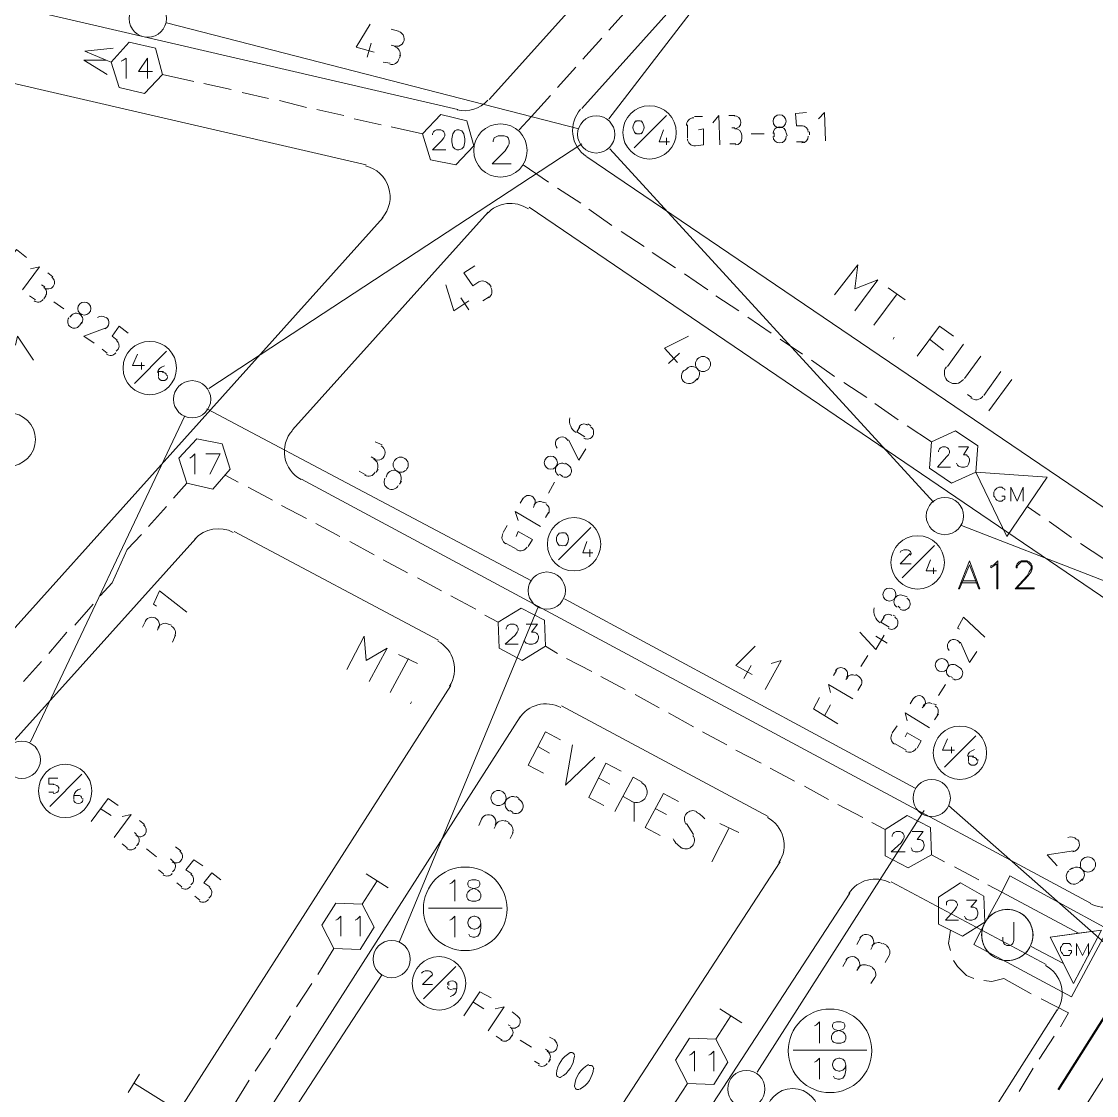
# Model space of a CAD drawing. Header units: millimetres. Extents: x 0.6 to 28.7, y 3.6 to 37.8.
# Drawn here: x 11.949 to 16.398, y 20.777 to 25.224 of the extents above; entities that cross this region are included whole.
import ezdxf

# ---------------------------------------------------------------- set-up
doc = ezdxf.new("R2010")
doc.units = ezdxf.units.MM
for name, color, linetype, true_color in [('PDF_Actives-Amplifier', 92, 'Continuous', 0x00b800), ('PDF_Actives-LineExtender', 94, 'Continuous', 0x009500), ('PDF_Cable-565', 23, 'Continuous', 0xdd8a6e), ('PDF_Cable-840', 151, 'Continuous', 0x7fbfff), ('PDF_STHC01', 8, 'Continuous', 0x808080), ('PDF_STLINE01', 8, 'Continuous', 0x808080), ('PDF_STPNUM01', 8, 'Continuous', 0x808080), ('PDF_STSYM01', 8, 'Continuous', 0x808080), ('PDF_STTEXT01', 8, 'Continuous', 0x808080)]:
    doc.layers.add(name, color=color, linetype=linetype, true_color=true_color)
for name, color, linetype in [('PDF_Passives-Splt2way', 7, 'Continuous'), ('PDF_Passives-TapOffs', 7, 'Continuous'), ('PDF_RDFIN01', 4, 'Continuous'), ('PDF_RDTEXT01', 5, 'Continuous'), ('PDF_Symbols-EndOfLine', 7, 'Continuous'), ('PDF_Symbols-SelfTerminating', 7, 'Continuous'), ('PDF_Symbols-Terminator', 7, 'Continuous')]:
    doc.layers.add(name, color=color, linetype=linetype)

msp = doc.modelspace()

# ---------------------------------------------------------------- linework, layer by layer
at = {"layer": 'PDF_Actives-Amplifier', "lineweight": 13}
for points in [[(16.0064, 21.6194), (16.3233, 21.4484), (16.2065, 21.4318), (16.2607, 21.3233), (16.1273, 21.3942), (16.2607, 21.3233), (16.3024, 21.2399), (16.4192, 21.461), (16.3233, 21.4484), (16.0064, 21.6194), (16.0397, 21.6861), (16.4442, 21.4651), (16.2941, 21.1857), (15.8896, 21.4026), (15.9396, 21.4985)], [(16.2065, 21.4318), (16.4192, 21.461), (16.3024, 21.2399)]]:
    msp.add_lwpolyline(points, close=True, dxfattribs=at)
msp.add_lwpolyline([(15.9351, 21.4918, 1), (16.1224, 21.3911, 1)], format="xyb", close=True, dxfattribs=at)
for points in [[(15.9396, 21.4985), (15.9396, 21.4985)], [(15.9396, 21.4985), (15.9396, 21.4985)], [(15.9396, 21.4985), (15.9396, 21.4985)], [(16.0564, 21.4943), (16.0564, 21.4193), (16.0522, 21.4067), (16.0481, 21.4026), (16.0397, 21.3984), (16.0272, 21.3984), (16.0189, 21.4026), (16.0147, 21.4067), (16.0105, 21.4193), (16.0105, 21.4318)], [(16.3233, 21.4484), (16.3233, 21.4484)], [(16.3233, 21.4484), (16.3233, 21.4484)], [(15.8896, 21.4026), (15.8896, 21.4026)], [(16.2065, 21.4318), (16.2065, 21.4318)], [(16.2941, 21.3942), (16.2899, 21.4026), (16.2857, 21.4067), (16.2816, 21.4067), (16.2691, 21.4067), (16.2607, 21.4067), (16.2566, 21.4026), (16.2524, 21.3942), (16.2482, 21.3901), (16.2482, 21.3776), (16.2524, 21.3692), (16.2566, 21.365), (16.2607, 21.3567), (16.2691, 21.3567), (16.2816, 21.3567), (16.2857, 21.3567), (16.2899, 21.365), (16.2941, 21.3692), (16.2941, 21.3776), (16.2816, 21.3776)], [(16.3149, 21.3567), (16.3149, 21.4067), (16.34, 21.3567), (16.365, 21.4067), (16.365, 21.3567)], [(16.1273, 21.3942), (16.1273, 21.3942)], [(16.1273, 21.3942), (16.1273, 21.3942)], [(16.2607, 21.3233), (16.2607, 21.3233)], [(16.2607, 21.3233), (16.2607, 21.3233)], [(16.3024, 21.2399), (16.3024, 21.2399)], [(16.3024, 21.2399), (16.3024, 21.2399)], [(16.2941, 21.1857), (16.2941, 21.1857)]]:
    msp.add_lwpolyline(points, dxfattribs=at)
msp.add_circle((16.0288, 21.4414), 0.1063, dxfattribs=at)
at = {"layer": 'PDF_Actives-LineExtender', "lineweight": 9}
for points in [[(16.194, 23.3374), (15.898, 23.3582), (16.0272, 23.0914)], [(15.8729, 22.9913), (15.8271, 22.8745), (15.8312, 22.8745), (15.8729, 22.9746), (15.9105, 22.8745), (15.9146, 22.8745)], [(15.9897, 22.8745), (15.9855, 22.8745), (15.9855, 22.9788), (15.973, 22.9704), (15.9605, 22.9621), (15.9605, 22.9704), (15.973, 22.9746), (15.9897, 22.9913)]]:
    msp.add_lwpolyline(points, close=True, dxfattribs=at)
for points in [[(15.898, 23.3582), (15.898, 23.3582)], [(16.0189, 23.2832), (16.0189, 23.2873), (16.0105, 23.2915), (16.0064, 23.2957), (15.9939, 23.2957), (15.9855, 23.2915), (15.9813, 23.2873), (15.9772, 23.2832), (15.973, 23.2748), (15.973, 23.2581), (15.9772, 23.254), (15.9813, 23.2456), (15.9855, 23.2415), (15.9939, 23.2373), (16.0064, 23.2373), (16.0105, 23.2415), (16.0189, 23.2456), (16.0189, 23.254), (16.0189, 23.2581), (16.0064, 23.2581)], [(16.0439, 23.2373), (16.0439, 23.2957), (16.0689, 23.2373), (16.0939, 23.2957), (16.0939, 23.2373)], [(16.0272, 23.0914), (16.0272, 23.0914)], [(16.0647, 22.8787), (16.1398, 22.8787), (16.1398, 22.8745), (16.0606, 22.8745), (16.1106, 22.9287), (16.119, 22.9454), (16.1273, 22.9579), (16.1273, 22.9704), (16.119, 22.9788), (16.1106, 22.9871), (16.0856, 22.9871), (16.0773, 22.9788), (16.0689, 22.9704), (16.0689, 22.9621), (16.0647, 22.9621), (16.0647, 22.9704), (16.0689, 22.9788), (16.0773, 22.9871), (16.0856, 22.9913), (16.1106, 22.9913), (16.119, 22.9871), (16.1273, 22.9788), (16.1315, 22.9704), (16.1315, 22.9579), (16.1273, 22.9454), (16.1148, 22.9287), (16.0647, 22.8745)], [(15.8354, 22.8995), (15.9063, 22.8995)], [(15.8437, 22.9079), (15.898, 22.9079)]]:
    msp.add_lwpolyline(points, dxfattribs=at)
at = {"layer": 'PDF_Cable-565', "lineweight": 13}
for points in [[(14.3801, 25.1888), (14.4552, 25.2722)], [(14.2717, 25.0679), (14.3509, 25.1554)], [(12.5329, 25.0053), (12.6622, 24.9761)], [(14.1675, 24.9511), (14.2425, 25.0345)], [(12.7039, 24.9678), (12.8164, 24.9428)], [(12.8623, 24.9302), (12.9707, 24.9052)], [(14.009, 24.776), (14.0591, 24.8302), (14.1383, 24.9177)], [(13.0166, 24.8969), (13.1292, 24.8677)], [(13.1709, 24.8594), (13.2835, 24.8343)], [(13.3252, 24.8218), (13.4378, 24.7968)], [(13.4794, 24.7885), (13.6087, 24.7593)], [(14.0257, 24.63), (14.1299, 24.5591)], [(14.1675, 24.5341), (14.2634, 24.4716)], [(14.2967, 24.4465), (14.3926, 24.3798)], [(14.4302, 24.3548), (14.5261, 24.2923)], [(14.5594, 24.2672), (14.6553, 24.2047)], [(14.6929, 24.1797), (14.7888, 24.113)], [(14.8221, 24.0879), (14.918, 24.0254)], [(14.9556, 24.0004), (15.0515, 23.9337)], [(15.089, 23.9086), (15.1807, 23.8461)], [(15.2183, 23.8211), (15.3142, 23.7544)], [(15.3517, 23.7293), (15.4476, 23.6668)], [(15.481, 23.6418), (15.5769, 23.5751)], [(15.6144, 23.55), (15.7145, 23.4833)], [(12.5788, 23.2498), (12.633, 23.3124)], [(12.7914, 23.3457), (12.8456, 23.3165)], [(12.8873, 23.2957), (12.9874, 23.2415)], [(12.4745, 23.1331), (12.5496, 23.2164)], [(13.0249, 23.2206), (13.1292, 23.1664)], [(16.1106, 23.2164), (16.1648, 23.1789)], [(13.1667, 23.1456), (13.2668, 23.0914)], [(16.2023, 23.1539), (16.2941, 23.0872)], [(12.4453, 23.0997), (12.387, 23.0371), (12.3244, 22.8995), (12.2744, 22.8453)], [(13.3085, 23.0705), (13.4086, 23.0163)], [(16.3316, 23.0622), (16.4275, 22.9996)], [(13.4461, 22.9954), (13.5462, 22.9412)], [(13.5879, 22.9204), (13.6879, 22.8662)], [(13.7255, 22.8453), (13.8297, 22.7911)], [(12.1701, 22.7244), (12.2452, 22.812)], [(13.8672, 22.7661), (13.9215, 22.7369)], [(12.0617, 22.6077), (12.1368, 22.6952)], [(14.1174, 22.6368), (14.1675, 22.6077)], [(11.9575, 22.4909), (12.0325, 22.5743)], [(14.205, 22.5868), (14.3092, 22.5326)], [(14.3468, 22.5117), (14.4469, 22.4575)], [(14.4885, 22.4367), (14.5886, 22.3825)], [(14.6262, 22.3616), (14.7304, 22.3033)], [(14.7679, 22.2824), (14.868, 22.2282)], [(14.9055, 22.2073), (15.0098, 22.1531)], [(15.0473, 22.1323), (15.1474, 22.0781)], [(15.1891, 22.0572), (15.2892, 22.003)], [(15.3267, 21.9822), (15.4309, 21.928)], [(15.4685, 21.9071), (15.5227, 21.8779)], [(15.7145, 21.7737), (15.7687, 21.7445)], [(15.8104, 21.7236), (15.9105, 21.6694)], [(15.948, 21.6486), (16.0064, 21.6194)], [(15.7937, 21.461), (15.7854, 21.4067), (15.7937, 21.3776)], [(13.1751, 21.2775), (13.2418, 21.3859)], [(15.8062, 21.3359), (15.8229, 21.3108), (15.8604, 21.2733), (15.8896, 21.2608)], [(13.0875, 21.144), (13.15, 21.2399)], [(15.9313, 21.2525), (15.9647, 21.2483), (16.0147, 21.2608), (16.1273, 21.1983)], [(16.2482, 21.0606), (16.2816, 21.119), (16.169, 21.1774)], [(12.9999, 21.0106), (13.0625, 21.1065)], [(16.1607, 20.9272), (16.2232, 21.0231)], [(12.9165, 20.8772), (12.9791, 20.9731)], [(16.0773, 20.7938), (16.1356, 20.8897)], [(12.829, 20.7396), (12.8915, 20.8396)], [(14.6345, 20.7187), (14.7054, 20.8271)]]:
    msp.add_lwpolyline(points, dxfattribs=at)
at = {"layer": 'PDF_Cable-840', "lineweight": 40}
msp.add_lwpolyline([(16.2399, 20.8021), (16.5067, 21.2233)], dxfattribs=at)
at = {"layer": 'PDF_Passives-Splt2way', "lineweight": 9}
for points in [[(13.9006, 24.7259), (13.9006, 24.7301), (13.9048, 24.7426), (13.9131, 24.7468), (13.9215, 24.7509), (13.9465, 24.7509), (13.959, 24.7468), (13.9631, 24.7426), (13.9673, 24.7301), (13.9673, 24.7176), (13.9631, 24.7092), (13.9506, 24.6884), (13.8964, 24.6342), (13.9757, 24.6342)], [(14.0465, 24.6926), (14.0465, 24.6926)]]:
    msp.add_lwpolyline(points, dxfattribs=at)
msp.add_circle((13.9313, 24.6899), 0.1105, dxfattribs=at)
at = {"layer": 'PDF_Passives-TapOffs', "lineweight": 9}
for points in [[(12.5329, 25.0053), (12.5037, 25.1137), (12.3953, 25.1387), (12.3202, 25.0553), (12.3536, 24.9511), (12.4578, 24.9261)], [(13.8214, 24.7092), (13.7922, 24.8135), (13.6838, 24.8385), (13.6087, 24.7593), (13.6421, 24.6509), (13.7463, 24.63)], [(13.7505, 24.776), (13.7421, 24.7718), (13.7338, 24.7593), (13.7296, 24.7384), (13.7296, 24.7259), (13.7338, 24.7051), (13.7421, 24.6967), (13.7505, 24.6926), (13.7588, 24.6926), (13.7713, 24.6967), (13.7797, 24.7051), (13.7838, 24.7259), (13.7838, 24.7384), (13.7797, 24.7593), (13.7713, 24.7718), (13.7588, 24.776)], [(12.7789, 23.475), (12.6747, 23.4958), (12.5996, 23.4166), (12.633, 23.3124), (12.7414, 23.2873), (12.8123, 23.3707)], [(15.898, 23.3582), (15.9063, 23.4666), (15.8146, 23.5292), (15.7145, 23.4833), (15.7061, 23.3749), (15.7979, 23.3124)], [(14.1174, 22.6368), (14.1133, 22.7453), (14.0174, 22.7953), (13.9215, 22.7369), (13.9256, 22.6285), (14.0215, 22.5785)], [(15.7145, 21.7737), (15.7103, 21.8863), (15.6144, 21.9363), (15.5227, 21.8779), (15.5227, 21.7695), (15.6186, 21.7195)], [(15.9355, 21.4943), (15.9313, 21.6027), (15.8354, 21.6569), (15.7437, 21.5986), (15.7437, 21.486), (15.8437, 21.4359)], [(13.2418, 21.3859), (13.3502, 21.3817), (13.4086, 21.4735), (13.3585, 21.5694), (13.2501, 21.5735), (13.1917, 21.4818)], [(14.7054, 20.8271), (14.8138, 20.823), (14.8722, 20.9147), (14.8221, 21.0106), (14.7137, 21.0148), (14.6553, 20.923)]]:
    msp.add_lwpolyline(points, close=True, dxfattribs=at)
for points in [[(12.3953, 25.1387), (12.3953, 25.1387)], [(12.5037, 25.1137), (12.5037, 25.1137)], [(12.3202, 25.0553), (12.3202, 25.0553)], [(12.3619, 25.0595), (12.3703, 25.0637), (12.3828, 25.072), (12.3828, 24.9886)], [(12.4704, 24.9886), (12.4704, 25.072), (12.4328, 25.0178), (12.4912, 25.0178)], [(12.3536, 24.9511), (12.3536, 24.9511)], [(12.4578, 24.9261), (12.4578, 24.9261)], [(13.6838, 24.8385), (13.6838, 24.8385)], [(13.7922, 24.8135), (13.7922, 24.8135)], [(13.6087, 24.7593), (13.6087, 24.7593)], [(13.6504, 24.7551), (13.6504, 24.7593), (13.6546, 24.7676), (13.6588, 24.7718), (13.6671, 24.776), (13.6838, 24.776), (13.6921, 24.7718), (13.6963, 24.7676), (13.7005, 24.7593), (13.7005, 24.7509), (13.6963, 24.7426), (13.6879, 24.7301), (13.6504, 24.6926), (13.7046, 24.6926)], [(13.6421, 24.6509), (13.6421, 24.6509)], [(13.7463, 24.63), (13.7463, 24.63)], [(12.6747, 23.4958), (12.6747, 23.4958)], [(15.8146, 23.5292), (15.8146, 23.5292)], [(15.7145, 23.4833), (15.7145, 23.4833)], [(15.7437, 23.4416), (15.7437, 23.4458), (15.7478, 23.4541), (15.752, 23.4583), (15.7603, 23.4625), (15.7729, 23.4625), (15.7812, 23.4583), (15.7854, 23.4541), (15.7895, 23.4458), (15.7895, 23.4374), (15.7854, 23.4291), (15.777, 23.4208), (15.7395, 23.3791), (15.7937, 23.3791)], [(15.8271, 23.4625), (15.8688, 23.4625), (15.8479, 23.4291), (15.8604, 23.4291), (15.8646, 23.4249), (15.8688, 23.4208), (15.8729, 23.4124), (15.8729, 23.4041), (15.8688, 23.3916), (15.8646, 23.3832), (15.8521, 23.3791), (15.8396, 23.3791), (15.8271, 23.3832), (15.8229, 23.3874), (15.8187, 23.3958)], [(15.9063, 23.4666), (15.9063, 23.4666)], [(12.5996, 23.4166), (12.5996, 23.4166)], [(12.6455, 23.4166), (12.6538, 23.4208), (12.6663, 23.4333), (12.6663, 23.3499)], [(12.7289, 23.3499), (12.7706, 23.4333), (12.7122, 23.4333)], [(12.8123, 23.3707), (12.8123, 23.3707)], [(15.7061, 23.3749), (15.7061, 23.3749)], [(12.633, 23.3124), (12.633, 23.3124)], [(15.7979, 23.3124), (15.7979, 23.3124)], [(12.7414, 23.2873), (12.7414, 23.2873)], [(14.0174, 22.7953), (14.0174, 22.7953)], [(13.9215, 22.7369), (13.9215, 22.7369)], [(14.1133, 22.7453), (14.1133, 22.7453)], [(13.9548, 22.7077), (13.9548, 22.7119), (13.959, 22.7202), (13.9631, 22.7244), (13.9715, 22.7286), (13.9882, 22.7286), (13.9965, 22.7244), (14.0007, 22.7202), (14.0048, 22.7119), (14.0048, 22.7036), (14.0007, 22.6952), (13.9923, 22.6827), (13.9506, 22.6452), (14.0048, 22.6452)], [(14.0382, 22.7286), (14.0841, 22.7286), (14.0591, 22.6952), (14.0716, 22.6952), (14.0799, 22.6911), (14.0841, 22.6869), (14.0882, 22.6785), (14.0882, 22.6702), (14.0841, 22.6577), (14.0757, 22.6494), (14.0632, 22.6452), (14.0507, 22.6452), (14.0382, 22.6494), (14.034, 22.6535), (14.0299, 22.6619)], [(13.9256, 22.6285), (13.9256, 22.6285)], [(14.0215, 22.5785), (14.0215, 22.5785)], [(15.6144, 21.9363), (15.6144, 21.9363)], [(15.5227, 21.8779), (15.5227, 21.8779)], [(15.5519, 21.8487), (15.5519, 21.8529), (15.556, 21.8613), (15.5602, 21.8654), (15.5685, 21.8696), (15.5852, 21.8696), (15.5936, 21.8654), (15.5977, 21.8613), (15.6019, 21.8529), (15.6019, 21.8446), (15.5977, 21.8362), (15.5894, 21.8237), (15.5477, 21.7862), (15.6061, 21.7862)], [(15.6353, 21.8696), (15.6811, 21.8696), (15.6561, 21.8362), (15.6686, 21.8362), (15.677, 21.8321), (15.6811, 21.8279), (15.6853, 21.8154), (15.6853, 21.8112), (15.6811, 21.7987), (15.6728, 21.7904), (15.6603, 21.7862), (15.6478, 21.7862), (15.6353, 21.7904), (15.6353, 21.7945), (15.6311, 21.8029)], [(15.7103, 21.8863), (15.7103, 21.8863)], [(15.5227, 21.7695), (15.5227, 21.7695)], [(15.6186, 21.7195), (15.6186, 21.7195)], [(15.8354, 21.6569), (15.8354, 21.6569)], [(15.7437, 21.5986), (15.7437, 21.5986)], [(15.777, 21.5652), (15.777, 21.5694), (15.777, 21.5777), (15.7812, 21.5819), (15.7895, 21.586), (15.8062, 21.586), (15.8146, 21.5819), (15.8187, 21.5777), (15.8229, 21.5694), (15.8229, 21.5652), (15.8187, 21.5569), (15.8104, 21.5443), (15.7729, 21.5026), (15.8271, 21.5026)], [(15.8604, 21.586), (15.9021, 21.586), (15.8771, 21.5569), (15.8896, 21.5569), (15.898, 21.5527), (15.9021, 21.5485), (15.9063, 21.536), (15.9063, 21.5277), (15.9021, 21.5152), (15.8938, 21.5068), (15.8813, 21.5026), (15.8729, 21.5026), (15.8604, 21.5068), (15.8563, 21.511), (15.8521, 21.5193)], [(15.9313, 21.6027), (15.9313, 21.6027)], [(13.2501, 21.5735), (13.2501, 21.5735)], [(13.3585, 21.5694), (13.3585, 21.5694)], [(13.2501, 21.5026), (13.2584, 21.5068), (13.271, 21.5193), (13.271, 21.4359)], [(13.3293, 21.5026), (13.3377, 21.5068), (13.3502, 21.5193), (13.3502, 21.4359)], [(13.1917, 21.4818), (13.1917, 21.4818)], [(13.4086, 21.4735), (13.4086, 21.4735)], [(15.7437, 21.486), (15.7437, 21.486)], [(15.8437, 21.4359), (15.8437, 21.4359)], [(13.3502, 21.3817), (13.3502, 21.3817)], [(14.7137, 21.0148), (14.7137, 21.0148)], [(14.8221, 21.0106), (14.8221, 21.0106)], [(14.7137, 20.9439), (14.7221, 20.9481), (14.7346, 20.9606), (14.7346, 20.8772)], [(14.7929, 20.9439), (14.8013, 20.9481), (14.8138, 20.9606), (14.8138, 20.8772)], [(14.6553, 20.923), (14.6553, 20.923)], [(14.8722, 20.9147), (14.8722, 20.9147)], [(14.8138, 20.823), (14.8138, 20.823)]]:
    msp.add_lwpolyline(points, dxfattribs=at)
at = {"layer": 'PDF_RDFIN01', "lineweight": 0}
for points in [[(13.8839, 24.9011), (14.7429, 25.856), (16.7778, 28.8499)], [(14.2675, 24.8635), (14.9848, 25.6641), (16.9821, 28.5997)], [(13.2793, 15.8901), (13.8339, 16.7657), (18.9461, 24.8177), (20.0803, 26.6065)], [(10.3646, 25.3306), (9.0011, 25.6433), (9.0678, 25.9477), (13.7547, 24.8594)], [(10.9442, 25.1929), (13.3752, 24.63)], [(14.2884, 24.6634), (17.103, 22.7536)], [(13.0708, 23.5334), (13.8798, 24.434)], [(14.0507, 24.4549), (16.9446, 22.4867)], [(9.8017, 20.9522), (10.3062, 21.144), (10.6231, 21.3359), (10.8942, 21.5694), (13.4461, 24.4132)], [(13.1083, 23.329), (16.3733, 21.5735)], [(12.829, 23.1122), (13.6754, 22.6619)], [(9.6724, 20.5686), (10.4396, 20.8647), (10.8066, 21.0857), (11.111, 21.3484), (12.6705, 23.083)], [(10.6606, 17.6789), (13.7255, 22.4742)], [(14.1842, 22.3908), (15.039, 21.9321)], [(10.915, 17.4954), (14.0132, 22.345)], [(11.8949, 16.8366), (15.089, 21.7445)], [(15.5477, 21.6611), (16.1898, 21.3192)], [(12.1493, 16.6573), (12.2202, 16.7657), (15.3767, 21.6152)], [(13.0291, 16.0735), (13.4669, 16.7657), (16.2357, 21.1315)]]:
    msp.add_lwpolyline(points, dxfattribs=at)
for centre, start, end in [((13.7812, 24.9859), 256.9427, 318.0762), ((14.3608, 24.7733), 138.0761, 235.7941), ((13.3433, 24.4981), 318.0761, 76.9428), ((13.973, 24.3396), 55.794, 138.0762), ((13.1682, 23.443), 138.0762, 241.7267), ((12.7637, 22.9927), 61.875, 138.0762), ((13.6102, 22.5423), 327.4091, 61.875), ((14.1189, 22.2671), 61.875, 147.431), ((14.9738, 21.8126), 326.9312, 61.875), ((15.4825, 21.5415), 61.875, 146.9476), ((16.4333, 21.6875), 241.7267, 327.6013), ((16.1247, 21.1996), 327.6013, 61.875)]:
    msp.add_arc(centre, 0.1313, start, end, dxfattribs=at)
at = {"layer": 'PDF_RDTEXT01', "lineweight": 13}
for points in [[(15.3142, 24.0921), (15.4101, 24.2172), (15.3976, 24.1171), (15.4935, 24.1547), (15.3976, 24.0254)], [(15.5352, 24.1213), (15.6061, 24.0713)], [(15.4768, 23.967), (15.5727, 24.0963)], [(15.6561, 23.8378), (15.7478, 23.9628), (15.8062, 23.9212)], [(15.556, 23.9086), (15.5602, 23.917)], [(15.7061, 23.9086), (15.7645, 23.8628)], [(15.8479, 23.8878), (15.7812, 23.7961)], [(15.8521, 23.746), (15.9188, 23.8378)], [(15.9313, 23.6751), (16.0022, 23.7752)], [(15.9522, 23.6126), (16.0481, 23.7418)], [(15.8646, 23.6793), (15.8813, 23.6668)], [(13.296, 22.5409), (13.3669, 22.6785), (13.3752, 22.5785), (13.4628, 22.6285), (13.3877, 22.4909)], [(13.5086, 22.6035), (13.5879, 22.566)], [(13.4753, 22.445), (13.5503, 22.5868)], [(13.5587, 22.3992), (13.5628, 22.4075)], [(14.1091, 22.1114), (14.0465, 22.1448), (14.1174, 22.2824), (14.18, 22.249)], [(14.1341, 22.1948), (14.0882, 22.2199)], [(14.23, 22.2282), (14.2008, 22.0614), (14.3218, 22.1782)], [(14.3593, 21.978), (14.2967, 22.0114), (14.3676, 22.1531), (14.4302, 22.1198)], [(14.3843, 22.0656), (14.3384, 22.0906)], [(14.4052, 21.953), (14.4802, 22.0948), (14.5177, 22.0739)], [(14.5928, 21.8529), (14.5302, 21.8863), (14.6053, 22.028), (14.6679, 21.9947)], [(14.476, 21.9947), (14.4385, 22.0155)], [(14.4844, 21.9905), (14.4844, 21.9113)], [(14.6178, 21.9405), (14.5719, 21.9655)], [(14.7012, 21.903), (14.7304, 21.8571)], [(14.8388, 21.903), (14.918, 21.8654)], [(14.8055, 21.7445), (14.8763, 21.8821)], [(12.3911, 20.7896), (12.437, 20.8647)], [(12.5496, 20.7437), (12.4161, 20.8271)]]:
    msp.add_lwpolyline(points, dxfattribs=at)
for centre, radius, start, end in [((15.8119, 23.7683), 0.0438, 143.2088, 323.2088), ((15.8995, 23.6932), 0.0354, 233.2088, 323.2088), ((14.4942, 22.0336), 0.0438, 242.1902, 62.1902), ((14.7277, 21.921), 0.0354, 62.4319, 215.3013), ((14.686, 21.8459), 0.1188, 40.0858, 61.6739), ((14.6986, 21.8334), 0.0354, 242.4319, 35.3013), ((14.7361, 21.8876), 0.1022, 207.6218, 239.8886)]:
    msp.add_arc(centre, radius, start, end, dxfattribs=at)
at = {"layer": 'PDF_STHC01', "lineweight": 0}
for points in [[(14.4844, 24.7009), (14.6178, 24.8343)], [(14.6053, 24.776), (14.5886, 24.7259), (14.6303, 24.7259)], [(14.6178, 24.7426), (14.6178, 24.7134)], [(12.4287, 23.8461), (12.4078, 23.8002), (12.4578, 23.8002)], [(12.4161, 23.7252), (12.5496, 23.8586)], [(12.4453, 23.8127), (12.4453, 23.7835)], [(12.5371, 23.7752), (12.5162, 23.7752), (12.5162, 23.7544)], [(12.5537, 23.7544), (12.5537, 23.7585)], [(14.1716, 22.9954), (14.3051, 23.1289)], [(14.2884, 23.0705), (14.2717, 23.0246), (14.3134, 23.0246)], [(15.5936, 22.9204), (15.727, 23.0538)], [(14.3009, 23.0371), (14.3009, 23.008)], [(15.6269, 23.0205), (15.5852, 22.9788), (15.6311, 22.9788)], [(15.7103, 22.9954), (15.6936, 22.9496), (15.7353, 22.9496)], [(15.7228, 22.9621), (15.7228, 22.9371)], [(15.7812, 22.2532), (15.7603, 22.2073), (15.8104, 22.2073)], [(15.7687, 22.1365), (15.898, 22.2657)], [(15.7979, 22.2199), (15.7979, 22.1948)], [(15.8896, 22.1823), (15.8688, 22.1823), (15.8688, 22.1615)], [(15.9063, 22.1615), (15.9063, 22.1698)], [(12.0826, 22.0656), (12.0617, 22.0656), (12.0617, 22.0906), (12.0992, 22.0906)], [(12.0659, 21.9738), (12.1993, 22.1073)], [(12.0617, 22.0322), (12.0826, 22.0322)], [(12.1034, 22.0447), (12.1034, 22.0531)], [(12.1868, 22.0197), (12.166, 22.0197), (12.166, 22.003)], [(12.2035, 22.003), (12.2035, 22.0072)], [(13.6129, 21.1774), (13.7463, 21.3108)], [(13.6462, 21.2733), (13.6087, 21.2358), (13.6504, 21.2358)], [(13.7171, 21.2399), (13.7171, 21.2316)], [(13.7338, 21.2191), (13.7505, 21.2191), (13.7505, 21.2399)]]:
    msp.add_lwpolyline(points, dxfattribs=at)
for centre in [(14.5484, 24.7649), (12.4801, 23.7892), (11.8963, 23.4931), (14.2357, 23.0594), (15.6577, 22.9843), (15.8328, 22.1962), (12.1298, 22.0378), (13.6769, 21.2413), (15.1406, 20.695)]:
    msp.add_circle(centre, 0.1105, dxfattribs=at)
for points in [[(14.4918, 24.8125), (14.4756, 24.7958), (14.4756, 24.7758), (14.4918, 24.7591)], [(14.5026, 24.8129), (14.4979, 24.8129), (14.4936, 24.8119), (14.4908, 24.8104)], [(14.5143, 24.8104), (14.5115, 24.8119), (14.5072, 24.8129), (14.5026, 24.8129)], [(14.5133, 24.7591), (14.5296, 24.7758), (14.5296, 24.7958), (14.5133, 24.8125)], [(14.4908, 24.7612), (14.4936, 24.7596), (14.4979, 24.7587), (14.5026, 24.7587)], [(14.5026, 24.7587), (14.5072, 24.7587), (14.5115, 24.7596), (14.5143, 24.7612)], [(12.5403, 23.7977), (12.5239, 23.7935), (12.5126, 23.7827), (12.5115, 23.7702)], [(12.5446, 23.7673), (12.5414, 23.7696), (12.5369, 23.7707), (12.5324, 23.7703)], [(12.5488, 23.7586), (12.5494, 23.7618), (12.5479, 23.765), (12.5446, 23.7673)], [(12.5156, 23.7516), (12.5156, 23.7436), (12.524, 23.737), (12.5343, 23.737)], [(12.5343, 23.737), (12.5447, 23.737), (12.5531, 23.7436), (12.5531, 23.7516)], [(14.1749, 23.1069), (14.1586, 23.0903), (14.1586, 23.0702), (14.1749, 23.0536)], [(14.1898, 23.1074), (14.1852, 23.1074), (14.1808, 23.1064), (14.1781, 23.1048)], [(14.2015, 23.1048), (14.1988, 23.1064), (14.1944, 23.1074), (14.1898, 23.1074)], [(14.2005, 23.0536), (14.2168, 23.0702), (14.2168, 23.0903), (14.2005, 23.1069)], [(14.1781, 23.0557), (14.1808, 23.0541), (14.1852, 23.0532), (14.1898, 23.0532)], [(14.1898, 23.0532), (14.1944, 23.0532), (14.1988, 23.0541), (14.2015, 23.0557)], [(15.6078, 23.0365), (15.5975, 23.0365), (15.5883, 23.0322), (15.5855, 23.0258)], [(15.6276, 23.029), (15.6236, 23.0336), (15.6159, 23.0365), (15.6075, 23.0365)], [(15.6271, 23.0141), (15.6315, 23.0187), (15.6317, 23.0243), (15.6276, 23.029)], [(15.893, 22.209), (15.8766, 22.2047), (15.8652, 22.1939), (15.8642, 22.1815)], [(15.8682, 22.1587), (15.8682, 22.1506), (15.8766, 22.1441), (15.887, 22.1441)], [(15.8973, 22.1744), (15.8941, 22.1767), (15.8896, 22.1778), (15.885, 22.1774)], [(15.887, 22.1441), (15.8974, 22.1441), (15.9058, 22.1506), (15.9058, 22.1587)], [(15.9015, 22.1656), (15.9021, 22.1688), (15.9005, 22.1721), (15.8973, 22.1744)], [(12.1027, 22.0503), (12.1027, 22.0583), (12.0925, 22.0649), (12.0798, 22.0649)], [(12.0798, 22.0273), (12.0925, 22.0273), (12.1027, 22.0339), (12.1027, 22.0419)], [(12.1942, 22.0463), (12.1778, 22.0421), (12.1664, 22.0313), (12.1654, 22.0188)], [(12.1653, 22.0002), (12.1653, 21.9922), (12.1737, 21.9856), (12.184, 21.9856)], [(12.1944, 22.0159), (12.1911, 22.0182), (12.1866, 22.0193), (12.1821, 22.0189)], [(12.184, 21.9856), (12.1944, 21.9856), (12.2028, 21.9922), (12.2028, 22.0002)], [(12.1985, 22.0072), (12.1991, 22.0104), (12.1976, 22.0136), (12.1944, 22.0159)], [(13.6271, 21.2934), (13.6167, 21.2935), (13.6076, 21.2891), (13.6048, 21.2828)], [(13.6469, 21.2859), (13.6428, 21.2906), (13.6351, 21.2934), (13.6268, 21.2934)], [(13.6463, 21.2711), (13.6507, 21.2756), (13.651, 21.2813), (13.6469, 21.2859)], [(13.7311, 21.2517), (13.7208, 21.2517), (13.7124, 21.2452), (13.7124, 21.2371)], [(13.7124, 21.2288), (13.7124, 21.2207), (13.7208, 21.2142), (13.7311, 21.2142)], [(13.7499, 21.2371), (13.7499, 21.2452), (13.7415, 21.2517), (13.7311, 21.2517)], [(13.7232, 21.1867), (13.7391, 21.191), (13.7499, 21.2029), (13.7499, 21.2163)]]:
    msp.add_open_spline(points, degree=3, dxfattribs=at)
at = {"layer": 'PDF_STLINE01', "lineweight": 0}
for points in [[(15.556, 26.3522), (14.3801, 24.8218)], [(14.255, 24.7801), (12.5496, 25.218)], [(14.2675, 24.7176), (12.7247, 23.7043)], [(14.3843, 24.6967), (15.7228, 23.2331)], [(12.6246, 23.5917), (11.9867, 22.2407)], [(12.7164, 23.6209), (14.0591, 22.9079)], [(15.8396, 23.1372), (17.4825, 22.4992)], [(14.1967, 22.8328), (15.6478, 22.0489)], [(14.0882, 22.8036), (13.5128, 21.4151)], [(15.7854, 21.978), (16.661, 21.2066)], [(15.6853, 21.9572), (14.9931, 20.873)], [(13.4419, 21.2775), (12.5537, 19.9139)]]:
    msp.add_lwpolyline(points, dxfattribs=at)
at = {"layer": 'PDF_STPNUM01', "lineweight": 0}
for points in [[(14.7346, 24.8302), (14.7679, 24.8302)], [(14.8388, 24.7134), (14.8346, 24.8343), (14.8096, 24.8052)], [(14.8763, 24.8343), (14.9014, 24.8343)], [(15.1807, 24.7926), (15.1557, 24.7926), (15.1516, 24.8427), (15.1974, 24.8469)], [(15.2766, 24.7301), (15.2725, 24.8469), (15.2475, 24.8218)], [(14.7054, 24.7426), (14.7054, 24.7968)], [(14.7512, 24.776), (14.7721, 24.7801), (14.7721, 24.7134), (14.7387, 24.7092)], [(14.9014, 24.7843), (14.8889, 24.7843)], [(14.9306, 24.7551), (14.9306, 24.7426)], [(14.9681, 24.7593), (15.0223, 24.7593)], [(15.064, 24.7468), (15.064, 24.7635)], [(15.114, 24.7635), (15.1182, 24.7509)], [(15.2099, 24.7551), (15.2099, 24.7676)], [(14.9055, 24.7176), (14.8805, 24.7176)], [(15.1557, 24.7259), (15.1849, 24.7259)], [(11.8574, 24.1838), (11.9283, 24.2798), (11.97, 24.2464)], [(11.9533, 24.113), (12.0242, 24.2089), (11.9867, 24.2005)], [(12.0575, 24.1838), (12.0784, 24.1672)], [(12.045, 24.1255), (12.0325, 24.1338)], [(12.0075, 24.0713), (11.9825, 24.0879)], [(12.0492, 24.0879), (12.0409, 24.0754)], [(12.0826, 24.0629), (12.1243, 24.0337)], [(12.1493, 24.0004), (12.1576, 24.0087)], [(12.1993, 23.9795), (12.191, 23.967)], [(12.2952, 23.9545), (12.2077, 23.9212), (12.2493, 23.892)], [(12.3453, 23.9045), (12.3244, 23.9212), (12.3536, 23.9628), (12.3911, 23.9337)], [(11.9992, 23.8211), (11.9324, 23.9212), (11.9241, 23.8836)], [(12.2827, 23.8669), (12.3036, 23.8503)], [(12.3411, 23.8586), (12.3494, 23.8669)], [(14.2592, 23.5459), (14.2467, 23.525), (14.2801, 23.5042)], [(14.3051, 23.55), (14.2926, 23.5584)], [(14.2133, 23.4917), (14.255, 23.4083), (14.2842, 23.4541)], [(14.2008, 23.3958), (14.2133, 23.3874)], [(14.1299, 23.2707), (14.155, 23.3165)], [(14.1883, 23.3415), (14.1758, 23.3499)], [(14.0132, 23.229), (14.0257, 23.2498)], [(14.0716, 23.2248), (14.0674, 23.2123)], [(14.1091, 23.2331), (14.1216, 23.229)], [(14.0966, 23.1331), (13.9923, 23.1956), (14.0048, 23.1581)], [(14.1299, 23.1914), (14.1174, 23.1706)], [(13.9423, 23.108), (13.959, 23.1372)], [(13.9965, 23.0914), (14.0048, 23.1122), (14.0632, 23.0788), (14.0465, 23.0497)], [(14.0007, 23.0371), (13.9548, 23.0622)], [(15.5852, 22.7953), (15.5769, 22.8036)], [(15.5185, 22.7578), (15.506, 22.7369), (15.5393, 22.7161)], [(15.5644, 22.7619), (15.556, 22.7661)], [(15.9355, 22.6744), (15.8479, 22.7578), (15.8229, 22.7119), (15.8312, 22.7077)], [(15.4184, 22.6952), (15.4851, 22.6243), (15.5185, 22.6827)], [(15.4851, 22.6785), (15.531, 22.6494)], [(15.8354, 22.6535), (15.8729, 22.5701), (15.9021, 22.616)], [(15.4226, 22.5534), (15.4518, 22.5993)], [(15.31, 22.5159), (15.3225, 22.5368)], [(15.802, 22.5076), (15.7937, 22.5117)], [(15.3892, 22.42), (15.2892, 22.4784), (15.2975, 22.445)], [(15.3684, 22.5076), (15.36, 22.4992)], [(15.7437, 22.4325), (15.7729, 22.4784)], [(15.3267, 22.3158), (15.2266, 22.3783), (15.2516, 22.4242)], [(15.2725, 22.3491), (15.2975, 22.395)], [(15.7228, 22.3992), (15.7353, 22.395)], [(15.7061, 22.2991), (15.6061, 22.3616), (15.6144, 22.3283)], [(15.7437, 22.3575), (15.727, 22.3324)], [(15.5519, 22.2782), (15.5727, 22.3074)], [(15.6061, 22.2616), (15.6144, 22.2782), (15.6728, 22.2449), (15.6561, 22.2157)], [(15.6102, 22.2073), (15.5644, 22.2324)], [(12.2368, 21.9113), (12.3077, 22.0072), (12.3494, 21.978)], [(12.2744, 21.9655), (12.3202, 21.9363)], [(12.3327, 21.8446), (12.4036, 21.9405), (12.3661, 21.9321)], [(12.437, 21.9155), (12.4578, 21.8988)], [(12.4245, 21.8571), (12.4161, 21.8654)], [(12.387, 21.8029), (12.3661, 21.8196)], [(12.4328, 21.8196), (12.4245, 21.8112)], [(12.4662, 21.7987), (12.5079, 21.7653)], [(12.5871, 21.807), (12.608, 21.7904)], [(12.5746, 21.7487), (12.5663, 21.757)], [(12.5371, 21.6945), (12.5162, 21.7111)], [(12.5829, 21.7111), (12.5746, 21.7028)], [(12.6538, 21.6945), (12.6288, 21.7111), (12.6622, 21.7528), (12.6997, 21.7278)], [(12.7289, 21.6403), (12.7039, 21.6569), (12.7372, 21.6986), (12.7747, 21.6694)], [(12.5913, 21.6569), (12.6121, 21.6403)], [(12.6497, 21.6486), (12.658, 21.6569)], [(12.6663, 21.6027), (12.6872, 21.586)], [(12.7247, 21.5944), (12.733, 21.6027)], [(13.7797, 21.1065), (13.8464, 21.2066), (13.8923, 21.1816)], [(13.8172, 21.1649), (13.8631, 21.1357)], [(13.8798, 21.044), (13.9465, 21.144), (13.9089, 21.1357)], [(13.9715, 21.0648), (13.9631, 21.069)], [(13.9381, 21.0064), (13.9131, 21.0231)], [(14.0132, 21.0064), (14.0591, 20.9772)], [(14.1341, 21.0189), (14.1591, 21.0064)], [(14.1299, 20.9606), (14.1174, 20.9689)], [(14.0924, 20.9064), (14.0716, 20.9189)], [(14.1383, 20.9272), (14.1299, 20.9147)]]:
    msp.add_lwpolyline(points, dxfattribs=at)
for points in [[(14.2096, 23.4891, 0.59055), (14.1623, 23.4902, 0.338564), (14.1662, 23.4575)], [(15.5727, 22.7985, -1), (15.6019, 22.8453), (15.6144, 22.8412)], [(15.8321, 22.6502, 0.59055), (15.7849, 22.6527, 0.338564), (15.7878, 22.6199)], [(15.7893, 22.5109, -1), (15.8187, 22.5576), (15.8312, 22.5493, -1), (15.8018, 22.5026)], [(15.4006, 22.5155, 0.414213), (15.3639, 22.5074, 1), (15.3176, 22.5355)], [(15.4017, 22.5201), (15.4143, 22.5117, -0.414213), (15.4226, 22.4742), (15.4101, 22.4534)], [(15.6269, 22.3992), (15.6394, 22.42, -1), (15.6853, 22.3908), (15.677, 22.3825)], [(13.9798, 21.1232), (14.0007, 21.1065, -1), (13.9707, 21.0601, -0.414213), (13.979, 21.0222)], [(13.9798, 21.0273), (13.9715, 21.0148, -0.414213), (13.9332, 21.0059)], [(14.1333, 20.9221, 0.414213), (14.125, 20.96, 1), (14.1545, 21.0055)]]:
    msp.add_lwpolyline(points, format="xyb", dxfattribs=at)
for centre in [(15.0864, 24.8108), (12.2091, 24.0352), (14.1398, 23.3972), (15.5409, 22.8509), (15.7577, 22.559)]:
    msp.add_circle(centre, 0.0271, dxfattribs=at)
for centre, radius, start, end in [((14.7319, 24.7941), 0.0313, 91.9528, 181.9529), ((14.8987, 24.8066), 0.0271, 271.9528, 91.9528), ((14.9029, 24.7524), 0.0271, 1.9528, 91.9528), ((15.0864, 24.7608), 0.0271, 1.9528, 181.9528), ((15.1781, 24.7649), 0.0271, 1.9528, 91.9528), ((14.7361, 24.7399), 0.0313, 181.9528, 271.9529), ((14.9029, 24.7399), 0.0271, 271.9528, 1.9528), ((15.0864, 24.7483), 0.0271, 181.9528, 1.9528), ((15.1781, 24.7483), 0.0271, 271.9528, 1.9528), ((12.0589, 24.1436), 0.0271, 233.5061, 53.506), ((12.0256, 24.1019), 0.0271, 323.5061, 53.506), ((12.0172, 24.0894), 0.0271, 233.5061, 323.506), ((12.1674, 23.981), 0.0271, 143.5061, 323.506), ((12.1757, 23.9893), 0.0271, 323.5061, 143.506), ((12.28, 23.9768), 0.0271, 52.9677, 127.7846), ((12.2841, 23.9768), 0.0271, 291.5138, 53.7698), ((12.3258, 23.8809), 0.0271, 323.5061, 53.506), ((12.3175, 23.8684), 0.0271, 233.5061, 323.506), ((14.2774, 23.5723), 0.0605, 169.8222, 236.4544), ((14.2774, 23.5348), 0.0229, 52.2412, 157.7756), ((14.2899, 23.5223), 0.0271, 240.0084, 60.0084), ((14.1856, 23.368), 0.0271, 60.0084, 240.0084), ((14.1982, 23.3638), 0.0271, 240.0084, 60.0084), ((14.048, 23.2345), 0.0271, 330.0084, 150.0084), ((14.0939, 23.2095), 0.0271, 60.0084, 150.0084), ((14.1064, 23.2012), 0.0271, 330.0084, 60.0084), ((13.9688, 23.0886), 0.0313, 150.0084, 240.0085), ((14.0147, 23.0636), 0.0313, 240.0084, 330.0085), ((15.5993, 22.8134), 0.0271, 238.8063, 58.8063), ((15.5367, 22.7842), 0.0605, 168.6202, 235.2523), ((15.5367, 22.7467), 0.0229, 51.0391, 156.5735), ((15.5492, 22.7341), 0.0271, 238.8063, 58.8063), ((15.7035, 22.3755), 0.0271, 58.2379, 148.2379), ((15.716, 22.3672), 0.0271, 328.2379, 58.2379), ((15.5784, 22.2588), 0.0313, 148.2378, 238.2379), ((15.6243, 22.2296), 0.0313, 238.2378, 328.2379), ((12.4384, 21.8751), 0.0271, 234.1473, 54.1472), ((12.4092, 21.8334), 0.0271, 324.1473, 54.1472), ((12.4009, 21.8209), 0.0271, 234.1473, 324.1472), ((12.5885, 21.7667), 0.0271, 234.1473, 54.1472), ((12.5593, 21.725), 0.0271, 324.1473, 54.1472), ((12.551, 21.7125), 0.0271, 234.1473, 324.1472), ((12.6344, 21.6708), 0.0271, 324.1473, 54.1472), ((12.6261, 21.6583), 0.0271, 234.1473, 324.1472), ((12.7095, 21.6166), 0.0271, 324.1473, 54.1472), ((12.7011, 21.6041), 0.0271, 234.1473, 324.1472), ((14.2732, 20.8576), 0.1105, 118.7025, 175.2712), ((14.2232, 20.941), 0.0146, 3.4942, 110.4794), ((14.1022, 20.9244), 0.0271, 236.9868, 326.9868), ((14.1273, 20.9494), 0.1105, 298.7025, 355.2712), ((14.1773, 20.866), 0.0146, 183.4942, 290.4794), ((14.3483, 20.8076), 0.1105, 118.7025, 175.2712), ((14.2065, 20.8993), 0.1105, 298.7025, 355.2712), ((14.3024, 20.8868), 0.0146, 3.4942, 110.4794), ((14.2524, 20.8159), 0.0146, 183.4942, 290.4794)]:
    msp.add_arc(centre, radius, start, end, dxfattribs=at)
at = {"layer": 'PDF_STSYM01', "lineweight": 0}
for centre in [(12.4718, 25.2361), (14.3274, 24.7566), (12.6553, 23.6599), (15.7702, 23.1762), (14.1231, 22.8676), (11.9505, 22.167), (15.716, 22.0086), (13.4809, 21.3414), (14.9488, 20.8034)]:
    msp.add_circle(centre, 0.0771, dxfattribs=at)
at = {"layer": 'PDF_STTEXT01', "lineweight": 0}
for points in [[(13.3919, 25.2138), (13.3335, 25.1179), (13.4086, 25.097)], [(13.4794, 25.1929), (13.5086, 25.1846)], [(13.3961, 25.1346), (13.3794, 25.0762)], [(13.4961, 25.1221), (13.4794, 25.1262)], [(13.4753, 25.0512), (13.4461, 25.0553)], [(13.517, 25.0845), (13.5128, 25.072)], [(13.8422, 24.1463), (13.8172, 24.1296), (13.7797, 24.1838), (13.8255, 24.213)], [(13.7046, 24.1338), (13.738, 24.0254), (13.8005, 24.0671)], [(13.8923, 24.1255), (13.8839, 24.138)], [(13.7672, 24.0796), (13.8005, 24.0296)], [(13.8589, 24.0671), (13.8839, 24.0838)], [(14.7095, 23.9212), (14.6095, 23.8711), (14.6637, 23.8127)], [(14.672, 23.8503), (14.6262, 23.8086)], [(14.6929, 23.7794), (14.7054, 23.7877)], [(14.7471, 23.746), (14.7346, 23.7335)], [(13.4127, 23.4833), (13.4419, 23.4708)], [(13.4127, 23.4124), (13.3961, 23.4208)], [(13.3752, 23.3457), (13.346, 23.3624)], [(13.4252, 23.3707), (13.4169, 23.3582)], [(13.5211, 23.3207), (13.5128, 23.3082)], [(12.633, 22.7786), (12.5204, 22.8662), (12.4954, 22.812), (12.5079, 22.8036)], [(12.4495, 22.7161), (12.462, 22.7411)], [(12.5162, 22.7161), (12.512, 22.7036)], [(12.5579, 22.7286), (12.5704, 22.7244)], [(12.5871, 22.6827), (12.5746, 22.6535)], [(14.9848, 22.6368), (14.9055, 22.5576), (14.9722, 22.5201)], [(14.9681, 22.5576), (14.9389, 22.5034)], [(15.0265, 22.4575), (15.0932, 22.5785), (15.0515, 22.566)], [(13.9965, 22.0155), (14.009, 22.0072)], [(13.984, 21.9488), (13.9715, 21.9572)], [(13.8422, 21.8946), (13.8547, 21.9238)], [(13.9131, 21.8988), (13.9048, 21.8821)], [(13.9506, 21.9155), (13.9673, 21.9071)], [(13.984, 21.8654), (13.9715, 21.8404)], [(16.3024, 21.7904), (16.194, 21.7737), (16.2357, 21.7278)], [(16.2857, 21.7111), (16.2983, 21.7195)], [(16.34, 21.6736), (16.3274, 21.6611)], [(15.4059, 21.4026), (15.4226, 21.4318)], [(15.4726, 21.3984), (15.4643, 21.3817)], [(15.5143, 21.4067), (15.531, 21.3984)], [(15.5393, 21.3567), (15.5227, 21.3275)], [(15.3475, 21.3108), (15.3642, 21.34)], [(15.4559, 21.315), (15.4726, 21.3067)], [(15.4143, 21.3067), (15.4059, 21.2942)], [(15.481, 21.265), (15.4643, 21.2399)]]:
    msp.add_lwpolyline(points, dxfattribs=at)
for points in [[(13.4209, 23.37, 0.414214), (13.4078, 23.4113, 1.000001), (13.4372, 23.4665)], [(13.4586, 23.3374), (13.4628, 23.3499, -1.000001), (13.5169, 23.3199)], [(13.9519, 21.9122, 0.414214), (13.91, 21.8962, 1.000001), (13.8525, 21.9208)]]:
    msp.add_lwpolyline(points, format="xyb", dxfattribs=at)
for centre in [(14.7694, 23.8058), (13.5184, 23.3888), (13.9229, 22.0086), (16.3624, 21.7333)]:
    msp.add_circle(centre, 0.0313, dxfattribs=at)
for centre, start, end in [((13.5018, 25.1527), 255.5979, 75.598), ((13.4851, 25.0902), 345.5979, 75.598), ((13.4809, 25.0777), 255.5979, 345.598), ((13.8562, 24.1186), 33.3021, 123.3021), ((13.8646, 24.1061), 303.3021, 33.3021), ((14.7111, 23.7558), 132.382, 312.382), ((14.7236, 23.7641), 312.382, 132.382), ((13.385, 23.3722), 241.9588, 331.9588), ((13.4809, 23.3179), 151.9588, 331.9588), ((12.4885, 22.7258), 334.6503, 154.6504), ((12.5427, 22.7008), 64.6503, 154.6504), ((12.5552, 22.6924), 334.6503, 64.6504), ((13.9813, 21.9835), 66.897, 246.8971), ((13.9938, 21.9752), 246.897, 66.8971), ((13.9521, 21.8751), 336.897, 66.8971), ((16.2915, 21.8167), 39.3447, 114.1615), ((16.2957, 21.8167), 277.8908, 40.1467), ((16.3165, 21.6916), 309.8829, 129.883), ((16.304, 21.6833), 129.8829, 309.883), ((15.445, 21.4123), 327.3991, 147.3992), ((15.495, 21.3789), 57.3991, 147.3992), ((15.5117, 21.3706), 327.3991, 57.3992), ((15.3866, 21.3205), 327.3991, 147.3992), ((15.4366, 21.2872), 57.3991, 147.3992), ((15.4533, 21.2788), 327.3991, 57.3992)]:
    msp.add_arc(centre, 0.0313, start, end, dxfattribs=at)
at = {"layer": 'PDF_Symbols-EndOfLine', "lineweight": 9}
for points in [[(13.7213, 21.6528), (13.7296, 21.6569), (13.7421, 21.6694), (13.7421, 21.5819)], [(13.7213, 21.5026), (13.7296, 21.5068), (13.7421, 21.5193), (13.7421, 21.4318)], [(13.8506, 21.4901), (13.8464, 21.4776), (13.8381, 21.4693), (13.8255, 21.4651), (13.8214, 21.4651), (13.8089, 21.4693), (13.8005, 21.4776), (13.7964, 21.4901), (13.7964, 21.4943), (13.8005, 21.5068), (13.8089, 21.5152), (13.8214, 21.5193), (13.8255, 21.5193), (13.8381, 21.5152), (13.8464, 21.5068), (13.8506, 21.4901), (13.8506, 21.4693), (13.8464, 21.4484), (13.8381, 21.4359), (13.8255, 21.4318), (13.8172, 21.4318), (13.8047, 21.4359), (13.8005, 21.4443)], [(15.2308, 21.0648), (15.2391, 21.069), (15.2516, 21.0815), (15.2516, 20.9939)], [(15.2308, 20.9147), (15.2391, 20.9189), (15.2516, 20.9314), (15.2516, 20.8438)], [(15.36, 20.9022), (15.3559, 20.8897), (15.3475, 20.8813), (15.335, 20.8772), (15.3309, 20.8772), (15.3183, 20.8813), (15.31, 20.8897), (15.3058, 20.9022), (15.3058, 20.9064), (15.31, 20.9189), (15.3183, 20.9272), (15.3309, 20.9314), (15.335, 20.9314), (15.3475, 20.9272), (15.3559, 20.9189), (15.36, 20.9022), (15.36, 20.8813), (15.3559, 20.8605), (15.3475, 20.848), (15.335, 20.8438), (15.3267, 20.8438), (15.3142, 20.848), (15.31, 20.8563)]]:
    msp.add_lwpolyline(points, dxfattribs=at)
for points in [[(13.813, 21.6694), (13.8005, 21.6653), (13.7964, 21.6569), (13.7964, 21.6486), (13.8005, 21.6403), (13.8089, 21.6361), (13.8255, 21.6319), (13.8381, 21.6277), (13.8464, 21.6194), (13.8506, 21.6111), (13.8506, 21.5986), (13.8464, 21.5902), (13.8422, 21.586), (13.8297, 21.5819), (13.813, 21.5819), (13.8005, 21.586), (13.7964, 21.5902), (13.7922, 21.5986), (13.7922, 21.6111), (13.7964, 21.6194), (13.8047, 21.6277), (13.8172, 21.6319), (13.8339, 21.6361), (13.8422, 21.6403), (13.8464, 21.6486), (13.8464, 21.6569), (13.8422, 21.6653), (13.8297, 21.6694)], [(15.3225, 21.0815), (15.31, 21.0773), (15.3058, 21.069), (15.3058, 21.0606), (15.31, 21.0523), (15.3183, 21.0481), (15.335, 21.044), (15.3475, 21.0398), (15.3559, 21.0315), (15.36, 21.0231), (15.36, 21.0106), (15.3559, 21.0023), (15.3517, 20.9981), (15.3392, 20.9939), (15.3225, 20.9939), (15.31, 20.9981), (15.3058, 21.0023), (15.3017, 21.0106), (15.3017, 21.0231), (15.3058, 21.0315), (15.3142, 21.0398), (15.3267, 21.044), (15.3434, 21.0481), (15.3517, 21.0523), (15.3559, 21.0606), (15.3559, 21.069), (15.3517, 21.0773), (15.3392, 21.0815)]]:
    msp.add_lwpolyline(points, close=True, dxfattribs=at)
at = {"layer": 'PDF_Symbols-EndOfLine', "color": 15, "lineweight": 0, "true_color": 0x954a4a}
for points in [[(13.6337, 21.5527), (13.9381, 21.5527)], [(15.1432, 20.9647), (15.4476, 20.9647)]]:
    msp.add_lwpolyline(points, dxfattribs=at)
for centre in [(13.7853, 21.5499), (15.2949, 20.9619)]:
    msp.add_circle(centre, 0.173, dxfattribs=at)
at = {"layer": 'PDF_Symbols-SelfTerminating', "lineweight": 9}
for points in [[(13.3585, 21.5694), (13.4211, 21.6653)], [(13.4669, 21.6361), (13.3752, 21.6945)], [(14.9306, 21.0773), (14.8388, 21.1357)], [(14.8221, 21.0106), (14.8847, 21.1065)]]:
    msp.add_lwpolyline(points, dxfattribs=at)
at = {"layer": 'PDF_Symbols-Terminator', "lineweight": 9}
for points in [[(12.3202, 25.0553), (12.2994, 25.0637), (12.2118, 25.1012), (12.3286, 25.1137)], [(12.2994, 25.0637), (12.2077, 25.0637), (12.3036, 25.0053)]]:
    msp.add_lwpolyline(points, dxfattribs=at)

doc.saveas('drawing.dxf')
